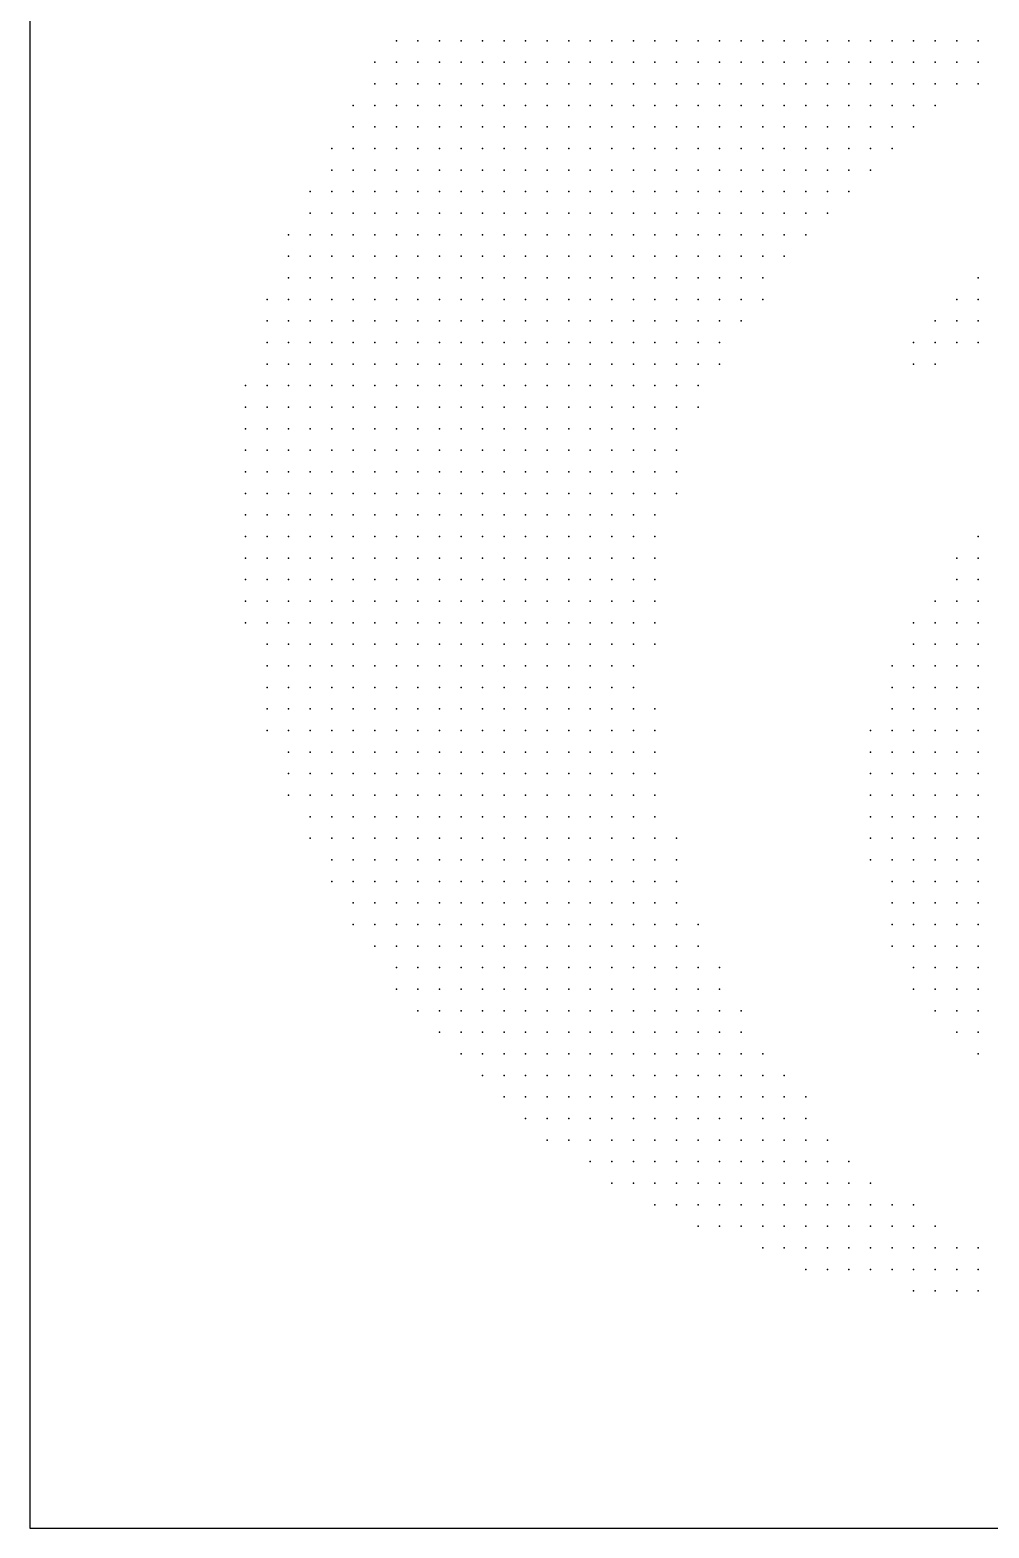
# Model space of a CAD drawing. Header units: millimetres. Extents: x 2848 to 6961, y 1568 to 7914.
# Drawn here: x 2998.3 to 3042.8, y 1580.3 to 1649.8 of the extents above; entities that cross this region are included whole.
import ezdxf

# ---------------------------------------------------------------- set-up
doc = ezdxf.new("R2010")
doc.units = ezdxf.units.MM
doc.header["$PDSIZE"] = -2

msp = doc.modelspace()

# ---------------------------------------------------------------- linework, layer by layer
msp.add_lwpolyline([(2998.282, 1580.289), (3138.282, 1580.289), (3138.282, 1720.289), (2998.282, 1720.289)], close=True)
at = {"color": 30, "true_color": 0xf0820b}
for p in [(3015.282, 1649.289), (3016.282, 1649.289), (3017.282, 1649.289), (3018.282, 1649.289), (3019.282, 1649.289), (3020.282, 1649.289), (3021.282, 1649.289), (3022.282, 1649.289), (3023.282, 1649.289), (3024.282, 1649.289), (3025.282, 1649.289), (3026.282, 1649.289), (3027.282, 1649.289), (3028.282, 1649.289), (3029.282, 1649.289), (3030.282, 1649.289), (3031.282, 1649.289), (3032.282, 1649.289), (3033.282, 1649.289), (3034.282, 1649.289), (3035.282, 1649.289), (3036.282, 1649.289), (3037.282, 1649.289), (3038.282, 1649.289), (3039.282, 1649.289), (3040.282, 1649.289), (3041.282, 1649.289), (3042.282, 1649.289), (3014.282, 1648.289), (3015.282, 1648.289), (3016.282, 1648.289), (3017.282, 1648.289), (3018.282, 1648.289), (3019.282, 1648.289), (3020.282, 1648.289), (3021.282, 1648.289), (3022.282, 1648.289), (3023.282, 1648.289), (3024.282, 1648.289), (3025.282, 1648.289), (3026.282, 1648.289), (3027.282, 1648.289), (3028.282, 1648.289), (3029.282, 1648.289), (3030.282, 1648.289), (3031.282, 1648.289), (3032.282, 1648.289), (3033.282, 1648.289), (3034.282, 1648.289), (3035.282, 1648.289), (3036.282, 1648.289), (3037.282, 1648.289), (3038.282, 1648.289), (3039.282, 1648.289), (3040.282, 1648.289), (3041.282, 1648.289), (3042.282, 1648.289), (3014.282, 1647.289), (3015.282, 1647.289), (3016.282, 1647.289), (3017.282, 1647.289), (3018.282, 1647.289), (3019.282, 1647.289), (3020.282, 1647.289), (3021.282, 1647.289), (3022.282, 1647.289), (3023.282, 1647.289), (3024.282, 1647.289), (3025.282, 1647.289), (3026.282, 1647.289), (3027.282, 1647.289), (3028.282, 1647.289), (3029.282, 1647.289), (3030.282, 1647.289), (3031.282, 1647.289), (3032.282, 1647.289), (3033.282, 1647.289), (3034.282, 1647.289), (3035.282, 1647.289), (3036.282, 1647.289), (3037.282, 1647.289), (3038.282, 1647.289), (3039.282, 1647.289), (3040.282, 1647.289), (3041.282, 1647.289), (3042.282, 1647.289), (3013.282, 1646.289), (3014.282, 1646.289), (3015.282, 1646.289), (3016.282, 1646.289), (3017.282, 1646.289), (3018.282, 1646.289), (3019.282, 1646.289), (3020.282, 1646.289), (3021.282, 1646.289), (3022.282, 1646.289), (3023.282, 1646.289), (3024.282, 1646.289), (3025.282, 1646.289), (3026.282, 1646.289), (3027.282, 1646.289), (3028.282, 1646.289), (3029.282, 1646.289), (3030.282, 1646.289), (3031.282, 1646.289), (3032.282, 1646.289), (3033.282, 1646.289), (3034.282, 1646.289), (3035.282, 1646.289), (3036.282, 1646.289), (3037.282, 1646.289), (3038.282, 1646.289), (3039.282, 1646.289), (3040.282, 1646.289), (3013.282, 1645.289), (3014.282, 1645.289), (3015.282, 1645.289), (3016.282, 1645.289), (3017.282, 1645.289), (3018.282, 1645.289), (3019.282, 1645.289), (3020.282, 1645.289), (3021.282, 1645.289), (3022.282, 1645.289), (3023.282, 1645.289), (3024.282, 1645.289), (3025.282, 1645.289), (3026.282, 1645.289), (3027.282, 1645.289), (3028.282, 1645.289), (3029.282, 1645.289), (3030.282, 1645.289), (3031.282, 1645.289), (3032.282, 1645.289), (3033.282, 1645.289), (3034.282, 1645.289), (3035.282, 1645.289), (3036.282, 1645.289), (3037.282, 1645.289), (3038.282, 1645.289), (3039.282, 1645.289), (3012.282, 1644.289), (3013.282, 1644.289), (3014.282, 1644.289), (3015.282, 1644.289), (3016.282, 1644.289), (3017.282, 1644.289), (3018.282, 1644.289), (3019.282, 1644.289), (3020.282, 1644.289), (3021.282, 1644.289), (3022.282, 1644.289), (3023.282, 1644.289), (3024.282, 1644.289), (3025.282, 1644.289), (3026.282, 1644.289), (3027.282, 1644.289), (3028.282, 1644.289), (3029.282, 1644.289), (3030.282, 1644.289), (3031.282, 1644.289), (3032.282, 1644.289), (3033.282, 1644.289), (3034.282, 1644.289), (3035.282, 1644.289), (3036.282, 1644.289), (3037.282, 1644.289), (3038.282, 1644.289), (3012.282, 1643.289), (3013.282, 1643.289), (3014.282, 1643.289), (3015.282, 1643.289), (3016.282, 1643.289), (3017.282, 1643.289), (3018.282, 1643.289), (3019.282, 1643.289), (3020.282, 1643.289), (3021.282, 1643.289), (3022.282, 1643.289), (3023.282, 1643.289), (3024.282, 1643.289), (3025.282, 1643.289), (3026.282, 1643.289), (3027.282, 1643.289), (3028.282, 1643.289), (3029.282, 1643.289), (3030.282, 1643.289), (3031.282, 1643.289), (3032.282, 1643.289), (3033.282, 1643.289), (3034.282, 1643.289), (3035.282, 1643.289), (3036.282, 1643.289), (3037.282, 1643.289), (3011.282, 1642.289), (3012.282, 1642.289), (3013.282, 1642.289), (3014.282, 1642.289), (3015.282, 1642.289), (3016.282, 1642.289), (3017.282, 1642.289), (3018.282, 1642.289), (3019.282, 1642.289), (3020.282, 1642.289), (3021.282, 1642.289), (3022.282, 1642.289), (3023.282, 1642.289), (3024.282, 1642.289), (3025.282, 1642.289), (3026.282, 1642.289), (3027.282, 1642.289), (3028.282, 1642.289), (3029.282, 1642.289), (3030.282, 1642.289), (3031.282, 1642.289), (3032.282, 1642.289), (3033.282, 1642.289), (3034.282, 1642.289), (3035.282, 1642.289), (3036.282, 1642.289), (3011.282, 1641.289), (3012.282, 1641.289), (3013.282, 1641.289), (3014.282, 1641.289), (3015.282, 1641.289), (3016.282, 1641.289), (3017.282, 1641.289), (3018.282, 1641.289), (3019.282, 1641.289), (3020.282, 1641.289), (3021.282, 1641.289), (3022.282, 1641.289), (3023.282, 1641.289), (3024.282, 1641.289), (3025.282, 1641.289), (3026.282, 1641.289), (3027.282, 1641.289), (3028.282, 1641.289), (3029.282, 1641.289), (3030.282, 1641.289), (3031.282, 1641.289), (3032.282, 1641.289), (3033.282, 1641.289), (3034.282, 1641.289), (3035.282, 1641.289), (3010.282, 1640.289), (3011.282, 1640.289), (3012.282, 1640.289), (3013.282, 1640.289), (3014.282, 1640.289), (3015.282, 1640.289), (3016.282, 1640.289), (3017.282, 1640.289), (3018.282, 1640.289), (3019.282, 1640.289), (3020.282, 1640.289), (3021.282, 1640.289), (3022.282, 1640.289), (3023.282, 1640.289), (3024.282, 1640.289), (3025.282, 1640.289), (3026.282, 1640.289), (3027.282, 1640.289), (3028.282, 1640.289), (3029.282, 1640.289), (3030.282, 1640.289), (3031.282, 1640.289), (3032.282, 1640.289), (3033.282, 1640.289), (3034.282, 1640.289), (3010.282, 1639.289), (3011.282, 1639.289), (3012.282, 1639.289), (3013.282, 1639.289), (3014.282, 1639.289), (3015.282, 1639.289), (3016.282, 1639.289), (3017.282, 1639.289), (3018.282, 1639.289), (3019.282, 1639.289), (3020.282, 1639.289), (3021.282, 1639.289), (3022.282, 1639.289), (3023.282, 1639.289), (3024.282, 1639.289), (3025.282, 1639.289), (3026.282, 1639.289), (3027.282, 1639.289), (3028.282, 1639.289), (3029.282, 1639.289), (3030.282, 1639.289), (3031.282, 1639.289), (3032.282, 1639.289), (3033.282, 1639.289), (3010.282, 1638.289), (3011.282, 1638.289), (3012.282, 1638.289), (3013.282, 1638.289), (3014.282, 1638.289), (3015.282, 1638.289), (3016.282, 1638.289), (3017.282, 1638.289), (3018.282, 1638.289), (3019.282, 1638.289), (3020.282, 1638.289), (3021.282, 1638.289), (3022.282, 1638.289), (3023.282, 1638.289), (3024.282, 1638.289), (3025.282, 1638.289), (3026.282, 1638.289), (3027.282, 1638.289), (3028.282, 1638.289), (3029.282, 1638.289), (3030.282, 1638.289), (3031.282, 1638.289), (3032.282, 1638.289), (3042.282, 1638.289), (3009.282, 1637.289), (3010.282, 1637.289), (3011.282, 1637.289), (3012.282, 1637.289), (3013.282, 1637.289), (3014.282, 1637.289), (3015.282, 1637.289), (3016.282, 1637.289), (3017.282, 1637.289), (3018.282, 1637.289), (3019.282, 1637.289), (3020.282, 1637.289), (3021.282, 1637.289), (3022.282, 1637.289), (3023.282, 1637.289), (3024.282, 1637.289), (3025.282, 1637.289), (3026.282, 1637.289), (3027.282, 1637.289), (3028.282, 1637.289), (3029.282, 1637.289), (3030.282, 1637.289), (3031.282, 1637.289), (3032.282, 1637.289), (3041.282, 1637.289), (3042.282, 1637.289), (3009.282, 1636.289), (3010.282, 1636.289), (3011.282, 1636.289), (3012.282, 1636.289), (3013.282, 1636.289), (3014.282, 1636.289), (3015.282, 1636.289), (3016.282, 1636.289), (3017.282, 1636.289), (3018.282, 1636.289), (3019.282, 1636.289), (3020.282, 1636.289), (3021.282, 1636.289), (3022.282, 1636.289), (3023.282, 1636.289), (3024.282, 1636.289), (3025.282, 1636.289), (3026.282, 1636.289), (3027.282, 1636.289), (3028.282, 1636.289), (3029.282, 1636.289), (3030.282, 1636.289), (3031.282, 1636.289), (3040.282, 1636.289), (3041.282, 1636.289), (3042.282, 1636.289), (3009.282, 1635.289), (3010.282, 1635.289), (3011.282, 1635.289), (3012.282, 1635.289), (3013.282, 1635.289), (3014.282, 1635.289), (3015.282, 1635.289), (3016.282, 1635.289), (3017.282, 1635.289), (3018.282, 1635.289), (3019.282, 1635.289), (3020.282, 1635.289), (3021.282, 1635.289), (3022.282, 1635.289), (3023.282, 1635.289), (3024.282, 1635.289), (3025.282, 1635.289), (3026.282, 1635.289), (3027.282, 1635.289), (3028.282, 1635.289), (3029.282, 1635.289), (3030.282, 1635.289), (3039.282, 1635.289), (3040.282, 1635.289), (3041.282, 1635.289), (3042.282, 1635.289), (3009.282, 1634.289), (3010.282, 1634.289), (3011.282, 1634.289), (3012.282, 1634.289), (3013.282, 1634.289), (3014.282, 1634.289), (3015.282, 1634.289), (3016.282, 1634.289), (3017.282, 1634.289), (3018.282, 1634.289), (3019.282, 1634.289), (3020.282, 1634.289), (3021.282, 1634.289), (3022.282, 1634.289), (3023.282, 1634.289), (3024.282, 1634.289), (3025.282, 1634.289), (3026.282, 1634.289), (3027.282, 1634.289), (3028.282, 1634.289), (3029.282, 1634.289), (3030.282, 1634.289), (3039.282, 1634.289), (3040.282, 1634.289), (3008.282, 1633.289), (3009.282, 1633.289), (3010.282, 1633.289), (3011.282, 1633.289), (3012.282, 1633.289), (3013.282, 1633.289), (3014.282, 1633.289), (3015.282, 1633.289), (3016.282, 1633.289), (3017.282, 1633.289), (3018.282, 1633.289), (3019.282, 1633.289), (3020.282, 1633.289), (3021.282, 1633.289), (3022.282, 1633.289), (3023.282, 1633.289), (3024.282, 1633.289), (3025.282, 1633.289), (3026.282, 1633.289), (3027.282, 1633.289), (3028.282, 1633.289), (3029.282, 1633.289), (3008.282, 1632.289), (3009.282, 1632.289), (3010.282, 1632.289), (3011.282, 1632.289), (3012.282, 1632.289), (3013.282, 1632.289), (3014.282, 1632.289), (3015.282, 1632.289), (3016.282, 1632.289), (3017.282, 1632.289), (3018.282, 1632.289), (3019.282, 1632.289), (3020.282, 1632.289), (3021.282, 1632.289), (3022.282, 1632.289), (3023.282, 1632.289), (3024.282, 1632.289), (3025.282, 1632.289), (3026.282, 1632.289), (3027.282, 1632.289), (3028.282, 1632.289), (3029.282, 1632.289), (3008.282, 1631.289), (3009.282, 1631.289), (3010.282, 1631.289), (3011.282, 1631.289), (3012.282, 1631.289), (3013.282, 1631.289), (3014.282, 1631.289), (3015.282, 1631.289), (3016.282, 1631.289), (3017.282, 1631.289), (3018.282, 1631.289), (3019.282, 1631.289), (3020.282, 1631.289), (3021.282, 1631.289), (3022.282, 1631.289), (3023.282, 1631.289), (3024.282, 1631.289), (3025.282, 1631.289), (3026.282, 1631.289), (3027.282, 1631.289), (3028.282, 1631.289), (3008.282, 1630.289), (3009.282, 1630.289), (3010.282, 1630.289), (3011.282, 1630.289), (3012.282, 1630.289), (3013.282, 1630.289), (3014.282, 1630.289), (3015.282, 1630.289), (3016.282, 1630.289), (3017.282, 1630.289), (3018.282, 1630.289), (3019.282, 1630.289), (3020.282, 1630.289), (3021.282, 1630.289), (3022.282, 1630.289), (3023.282, 1630.289), (3024.282, 1630.289), (3025.282, 1630.289), (3026.282, 1630.289), (3027.282, 1630.289), (3028.282, 1630.289), (3008.282, 1629.289), (3009.282, 1629.289), (3010.282, 1629.289), (3011.282, 1629.289), (3012.282, 1629.289), (3013.282, 1629.289), (3014.282, 1629.289), (3015.282, 1629.289), (3016.282, 1629.289), (3017.282, 1629.289), (3018.282, 1629.289), (3019.282, 1629.289), (3020.282, 1629.289), (3021.282, 1629.289), (3022.282, 1629.289), (3023.282, 1629.289), (3024.282, 1629.289), (3025.282, 1629.289), (3026.282, 1629.289), (3027.282, 1629.289), (3028.282, 1629.289), (3008.282, 1628.289), (3009.282, 1628.289), (3010.282, 1628.289), (3011.282, 1628.289), (3012.282, 1628.289), (3013.282, 1628.289), (3014.282, 1628.289), (3015.282, 1628.289), (3016.282, 1628.289), (3017.282, 1628.289), (3018.282, 1628.289), (3019.282, 1628.289), (3020.282, 1628.289), (3021.282, 1628.289), (3022.282, 1628.289), (3023.282, 1628.289), (3024.282, 1628.289), (3025.282, 1628.289), (3026.282, 1628.289), (3027.282, 1628.289), (3028.282, 1628.289), (3008.282, 1627.289), (3009.282, 1627.289), (3010.282, 1627.289), (3011.282, 1627.289), (3012.282, 1627.289), (3013.282, 1627.289), (3014.282, 1627.289), (3015.282, 1627.289), (3016.282, 1627.289), (3017.282, 1627.289), (3018.282, 1627.289), (3019.282, 1627.289), (3020.282, 1627.289), (3021.282, 1627.289), (3022.282, 1627.289), (3023.282, 1627.289), (3024.282, 1627.289), (3025.282, 1627.289), (3026.282, 1627.289), (3027.282, 1627.289), (3008.282, 1626.289), (3009.282, 1626.289), (3010.282, 1626.289), (3011.282, 1626.289), (3012.282, 1626.289), (3013.282, 1626.289), (3014.282, 1626.289), (3015.282, 1626.289), (3016.282, 1626.289), (3017.282, 1626.289), (3018.282, 1626.289), (3019.282, 1626.289), (3020.282, 1626.289), (3021.282, 1626.289), (3022.282, 1626.289), (3023.282, 1626.289), (3024.282, 1626.289), (3025.282, 1626.289), (3026.282, 1626.289), (3027.282, 1626.289), (3042.282, 1626.289), (3008.282, 1625.289), (3009.282, 1625.289), (3010.282, 1625.289), (3011.282, 1625.289), (3012.282, 1625.289), (3013.282, 1625.289), (3014.282, 1625.289), (3015.282, 1625.289), (3016.282, 1625.289), (3017.282, 1625.289), (3018.282, 1625.289), (3019.282, 1625.289), (3020.282, 1625.289), (3021.282, 1625.289), (3022.282, 1625.289), (3023.282, 1625.289), (3024.282, 1625.289), (3025.282, 1625.289), (3026.282, 1625.289), (3027.282, 1625.289), (3041.282, 1625.289), (3042.282, 1625.289), (3008.282, 1624.289), (3009.282, 1624.289), (3010.282, 1624.289), (3011.282, 1624.289), (3012.282, 1624.289), (3013.282, 1624.289), (3014.282, 1624.289), (3015.282, 1624.289), (3016.282, 1624.289), (3017.282, 1624.289), (3018.282, 1624.289), (3019.282, 1624.289), (3020.282, 1624.289), (3021.282, 1624.289), (3022.282, 1624.289), (3023.282, 1624.289), (3024.282, 1624.289), (3025.282, 1624.289), (3026.282, 1624.289), (3027.282, 1624.289), (3041.282, 1624.289), (3042.282, 1624.289), (3008.282, 1623.289), (3009.282, 1623.289), (3010.282, 1623.289), (3011.282, 1623.289), (3012.282, 1623.289), (3013.282, 1623.289), (3014.282, 1623.289), (3015.282, 1623.289), (3016.282, 1623.289), (3017.282, 1623.289), (3018.282, 1623.289), (3019.282, 1623.289), (3020.282, 1623.289), (3021.282, 1623.289), (3022.282, 1623.289), (3023.282, 1623.289), (3024.282, 1623.289), (3025.282, 1623.289), (3026.282, 1623.289), (3027.282, 1623.289), (3040.282, 1623.289), (3041.282, 1623.289), (3042.282, 1623.289), (3008.282, 1622.289), (3009.282, 1622.289), (3010.282, 1622.289), (3011.282, 1622.289), (3012.282, 1622.289), (3013.282, 1622.289), (3014.282, 1622.289), (3015.282, 1622.289), (3016.282, 1622.289), (3017.282, 1622.289), (3018.282, 1622.289), (3019.282, 1622.289), (3020.282, 1622.289), (3021.282, 1622.289), (3022.282, 1622.289), (3023.282, 1622.289), (3024.282, 1622.289), (3025.282, 1622.289), (3026.282, 1622.289), (3027.282, 1622.289), (3039.282, 1622.289), (3040.282, 1622.289), (3041.282, 1622.289), (3042.282, 1622.289), (3009.282, 1621.289), (3010.282, 1621.289), (3011.282, 1621.289), (3012.282, 1621.289), (3013.282, 1621.289), (3014.282, 1621.289), (3015.282, 1621.289), (3016.282, 1621.289), (3017.282, 1621.289), (3018.282, 1621.289), (3019.282, 1621.289), (3020.282, 1621.289), (3021.282, 1621.289), (3022.282, 1621.289), (3023.282, 1621.289), (3024.282, 1621.289), (3025.282, 1621.289), (3026.282, 1621.289), (3027.282, 1621.289), (3039.282, 1621.289), (3040.282, 1621.289), (3041.282, 1621.289), (3042.282, 1621.289), (3009.282, 1620.289), (3010.282, 1620.289), (3011.282, 1620.289), (3012.282, 1620.289), (3013.282, 1620.289), (3014.282, 1620.289), (3015.282, 1620.289), (3016.282, 1620.289), (3017.282, 1620.289), (3018.282, 1620.289), (3019.282, 1620.289), (3020.282, 1620.289), (3021.282, 1620.289), (3022.282, 1620.289), (3023.282, 1620.289), (3024.282, 1620.289), (3025.282, 1620.289), (3026.282, 1620.289), (3038.282, 1620.289), (3039.282, 1620.289), (3040.282, 1620.289), (3041.282, 1620.289), (3042.282, 1620.289), (3009.282, 1619.289), (3010.282, 1619.289), (3011.282, 1619.289), (3012.282, 1619.289), (3013.282, 1619.289), (3014.282, 1619.289), (3015.282, 1619.289), (3016.282, 1619.289), (3017.282, 1619.289), (3018.282, 1619.289), (3019.282, 1619.289), (3020.282, 1619.289), (3021.282, 1619.289), (3022.282, 1619.289), (3023.282, 1619.289), (3024.282, 1619.289), (3025.282, 1619.289), (3026.282, 1619.289), (3038.282, 1619.289), (3039.282, 1619.289), (3040.282, 1619.289), (3041.282, 1619.289), (3042.282, 1619.289), (3009.282, 1618.289), (3010.282, 1618.289), (3011.282, 1618.289), (3012.282, 1618.289), (3013.282, 1618.289), (3014.282, 1618.289), (3015.282, 1618.289), (3016.282, 1618.289), (3017.282, 1618.289), (3018.282, 1618.289), (3019.282, 1618.289), (3020.282, 1618.289), (3021.282, 1618.289), (3022.282, 1618.289), (3023.282, 1618.289), (3024.282, 1618.289), (3025.282, 1618.289), (3026.282, 1618.289), (3027.282, 1618.289), (3038.282, 1618.289), (3039.282, 1618.289), (3040.282, 1618.289), (3041.282, 1618.289), (3042.282, 1618.289), (3009.282, 1617.289), (3010.282, 1617.289), (3011.282, 1617.289), (3012.282, 1617.289), (3013.282, 1617.289), (3014.282, 1617.289), (3015.282, 1617.289), (3016.282, 1617.289), (3017.282, 1617.289), (3018.282, 1617.289), (3019.282, 1617.289), (3020.282, 1617.289), (3021.282, 1617.289), (3022.282, 1617.289), (3023.282, 1617.289), (3024.282, 1617.289), (3025.282, 1617.289), (3026.282, 1617.289), (3027.282, 1617.289), (3037.282, 1617.289), (3038.282, 1617.289), (3039.282, 1617.289), (3040.282, 1617.289), (3041.282, 1617.289), (3042.282, 1617.289), (3010.282, 1616.289), (3011.282, 1616.289), (3012.282, 1616.289), (3013.282, 1616.289), (3014.282, 1616.289), (3015.282, 1616.289), (3016.282, 1616.289), (3017.282, 1616.289), (3018.282, 1616.289), (3019.282, 1616.289), (3020.282, 1616.289), (3021.282, 1616.289), (3022.282, 1616.289), (3023.282, 1616.289), (3024.282, 1616.289), (3025.282, 1616.289), (3026.282, 1616.289), (3027.282, 1616.289), (3037.282, 1616.289), (3038.282, 1616.289), (3039.282, 1616.289), (3040.282, 1616.289), (3041.282, 1616.289), (3042.282, 1616.289), (3010.282, 1615.289), (3011.282, 1615.289), (3012.282, 1615.289), (3013.282, 1615.289), (3014.282, 1615.289), (3015.282, 1615.289), (3016.282, 1615.289), (3017.282, 1615.289), (3018.282, 1615.289), (3019.282, 1615.289), (3020.282, 1615.289), (3021.282, 1615.289), (3022.282, 1615.289), (3023.282, 1615.289), (3024.282, 1615.289), (3025.282, 1615.289), (3026.282, 1615.289), (3027.282, 1615.289), (3037.282, 1615.289), (3038.282, 1615.289), (3039.282, 1615.289), (3040.282, 1615.289), (3041.282, 1615.289), (3042.282, 1615.289), (3010.282, 1614.289), (3011.282, 1614.289), (3012.282, 1614.289), (3013.282, 1614.289), (3014.282, 1614.289), (3015.282, 1614.289), (3016.282, 1614.289), (3017.282, 1614.289), (3018.282, 1614.289), (3019.282, 1614.289), (3020.282, 1614.289), (3021.282, 1614.289), (3022.282, 1614.289), (3023.282, 1614.289), (3024.282, 1614.289), (3025.282, 1614.289), (3026.282, 1614.289), (3027.282, 1614.289), (3037.282, 1614.289), (3038.282, 1614.289), (3039.282, 1614.289), (3040.282, 1614.289), (3041.282, 1614.289), (3042.282, 1614.289), (3011.282, 1613.289), (3012.282, 1613.289), (3013.282, 1613.289), (3014.282, 1613.289), (3015.282, 1613.289), (3016.282, 1613.289), (3017.282, 1613.289), (3018.282, 1613.289), (3019.282, 1613.289), (3020.282, 1613.289), (3021.282, 1613.289), (3022.282, 1613.289), (3023.282, 1613.289), (3024.282, 1613.289), (3025.282, 1613.289), (3026.282, 1613.289), (3027.282, 1613.289), (3037.282, 1613.289), (3038.282, 1613.289), (3039.282, 1613.289), (3040.282, 1613.289), (3041.282, 1613.289), (3042.282, 1613.289), (3011.282, 1612.289), (3012.282, 1612.289), (3013.282, 1612.289), (3014.282, 1612.289), (3015.282, 1612.289), (3016.282, 1612.289), (3017.282, 1612.289), (3018.282, 1612.289), (3019.282, 1612.289), (3020.282, 1612.289), (3021.282, 1612.289), (3022.282, 1612.289), (3023.282, 1612.289), (3024.282, 1612.289), (3025.282, 1612.289), (3026.282, 1612.289), (3027.282, 1612.289), (3028.282, 1612.289), (3037.282, 1612.289), (3038.282, 1612.289), (3039.282, 1612.289), (3040.282, 1612.289), (3041.282, 1612.289), (3042.282, 1612.289), (3012.282, 1611.289), (3013.282, 1611.289), (3014.282, 1611.289), (3015.282, 1611.289), (3016.282, 1611.289), (3017.282, 1611.289), (3018.282, 1611.289), (3019.282, 1611.289), (3020.282, 1611.289), (3021.282, 1611.289), (3022.282, 1611.289), (3023.282, 1611.289), (3024.282, 1611.289), (3025.282, 1611.289), (3026.282, 1611.289), (3027.282, 1611.289), (3028.282, 1611.289), (3037.282, 1611.289), (3038.282, 1611.289), (3039.282, 1611.289), (3040.282, 1611.289), (3041.282, 1611.289), (3042.282, 1611.289), (3012.282, 1610.289), (3013.282, 1610.289), (3014.282, 1610.289), (3015.282, 1610.289), (3016.282, 1610.289), (3017.282, 1610.289), (3018.282, 1610.289), (3019.282, 1610.289), (3020.282, 1610.289), (3021.282, 1610.289), (3022.282, 1610.289), (3023.282, 1610.289), (3024.282, 1610.289), (3025.282, 1610.289), (3026.282, 1610.289), (3027.282, 1610.289), (3028.282, 1610.289), (3038.282, 1610.289), (3039.282, 1610.289), (3040.282, 1610.289), (3041.282, 1610.289), (3042.282, 1610.289), (3013.282, 1609.289), (3014.282, 1609.289), (3015.282, 1609.289), (3016.282, 1609.289), (3017.282, 1609.289), (3018.282, 1609.289), (3019.282, 1609.289), (3020.282, 1609.289), (3021.282, 1609.289), (3022.282, 1609.289), (3023.282, 1609.289), (3024.282, 1609.289), (3025.282, 1609.289), (3026.282, 1609.289), (3027.282, 1609.289), (3028.282, 1609.289), (3038.282, 1609.289), (3039.282, 1609.289), (3040.282, 1609.289), (3041.282, 1609.289), (3042.282, 1609.289), (3013.282, 1608.289), (3014.282, 1608.289), (3015.282, 1608.289), (3016.282, 1608.289), (3017.282, 1608.289), (3018.282, 1608.289), (3019.282, 1608.289), (3020.282, 1608.289), (3021.282, 1608.289), (3022.282, 1608.289), (3023.282, 1608.289), (3024.282, 1608.289), (3025.282, 1608.289), (3026.282, 1608.289), (3027.282, 1608.289), (3028.282, 1608.289), (3029.282, 1608.289), (3038.282, 1608.289), (3039.282, 1608.289), (3040.282, 1608.289), (3041.282, 1608.289), (3042.282, 1608.289), (3014.282, 1607.289), (3015.282, 1607.289), (3016.282, 1607.289), (3017.282, 1607.289), (3018.282, 1607.289), (3019.282, 1607.289), (3020.282, 1607.289), (3021.282, 1607.289), (3022.282, 1607.289), (3023.282, 1607.289), (3024.282, 1607.289), (3025.282, 1607.289), (3026.282, 1607.289), (3027.282, 1607.289), (3028.282, 1607.289), (3029.282, 1607.289), (3038.282, 1607.289), (3039.282, 1607.289), (3040.282, 1607.289), (3041.282, 1607.289), (3042.282, 1607.289), (3015.282, 1606.289), (3016.282, 1606.289), (3017.282, 1606.289), (3018.282, 1606.289), (3019.282, 1606.289), (3020.282, 1606.289), (3021.282, 1606.289), (3022.282, 1606.289), (3023.282, 1606.289), (3024.282, 1606.289), (3025.282, 1606.289), (3026.282, 1606.289), (3027.282, 1606.289), (3028.282, 1606.289), (3029.282, 1606.289), (3030.282, 1606.289), (3039.282, 1606.289), (3040.282, 1606.289), (3041.282, 1606.289), (3042.282, 1606.289), (3015.282, 1605.289), (3016.282, 1605.289), (3017.282, 1605.289), (3018.282, 1605.289), (3019.282, 1605.289), (3020.282, 1605.289), (3021.282, 1605.289), (3022.282, 1605.289), (3023.282, 1605.289), (3024.282, 1605.289), (3025.282, 1605.289), (3026.282, 1605.289), (3027.282, 1605.289), (3028.282, 1605.289), (3029.282, 1605.289), (3030.282, 1605.289), (3039.282, 1605.289), (3040.282, 1605.289), (3041.282, 1605.289), (3042.282, 1605.289), (3016.282, 1604.289), (3017.282, 1604.289), (3018.282, 1604.289), (3019.282, 1604.289), (3020.282, 1604.289), (3021.282, 1604.289), (3022.282, 1604.289), (3023.282, 1604.289), (3024.282, 1604.289), (3025.282, 1604.289), (3026.282, 1604.289), (3027.282, 1604.289), (3028.282, 1604.289), (3029.282, 1604.289), (3030.282, 1604.289), (3031.282, 1604.289), (3040.282, 1604.289), (3041.282, 1604.289), (3042.282, 1604.289), (3017.282, 1603.289), (3018.282, 1603.289), (3019.282, 1603.289), (3020.282, 1603.289), (3021.282, 1603.289), (3022.282, 1603.289), (3023.282, 1603.289), (3024.282, 1603.289), (3025.282, 1603.289), (3026.282, 1603.289), (3027.282, 1603.289), (3028.282, 1603.289), (3029.282, 1603.289), (3030.282, 1603.289), (3031.282, 1603.289), (3041.282, 1603.289), (3042.282, 1603.289), (3018.282, 1602.289), (3019.282, 1602.289), (3020.282, 1602.289), (3021.282, 1602.289), (3022.282, 1602.289), (3023.282, 1602.289), (3024.282, 1602.289), (3025.282, 1602.289), (3026.282, 1602.289), (3027.282, 1602.289), (3028.282, 1602.289), (3029.282, 1602.289), (3030.282, 1602.289), (3031.282, 1602.289), (3032.282, 1602.289), (3042.282, 1602.289), (3019.282, 1601.289), (3020.282, 1601.289), (3021.282, 1601.289), (3022.282, 1601.289), (3023.282, 1601.289), (3024.282, 1601.289), (3025.282, 1601.289), (3026.282, 1601.289), (3027.282, 1601.289), (3028.282, 1601.289), (3029.282, 1601.289), (3030.282, 1601.289), (3031.282, 1601.289), (3032.282, 1601.289), (3033.282, 1601.289), (3020.282, 1600.289), (3021.282, 1600.289), (3022.282, 1600.289), (3023.282, 1600.289), (3024.282, 1600.289), (3025.282, 1600.289), (3026.282, 1600.289), (3027.282, 1600.289), (3028.282, 1600.289), (3029.282, 1600.289), (3030.282, 1600.289), (3031.282, 1600.289), (3032.282, 1600.289), (3033.282, 1600.289), (3034.282, 1600.289), (3021.282, 1599.289), (3022.282, 1599.289), (3023.282, 1599.289), (3024.282, 1599.289), (3025.282, 1599.289), (3026.282, 1599.289), (3027.282, 1599.289), (3028.282, 1599.289), (3029.282, 1599.289), (3030.282, 1599.289), (3031.282, 1599.289), (3032.282, 1599.289), (3033.282, 1599.289), (3034.282, 1599.289), (3022.282, 1598.289), (3023.282, 1598.289), (3024.282, 1598.289), (3025.282, 1598.289), (3026.282, 1598.289), (3027.282, 1598.289), (3028.282, 1598.289), (3029.282, 1598.289), (3030.282, 1598.289), (3031.282, 1598.289), (3032.282, 1598.289), (3033.282, 1598.289), (3034.282, 1598.289), (3035.282, 1598.289), (3024.282, 1597.289), (3025.282, 1597.289), (3026.282, 1597.289), (3027.282, 1597.289), (3028.282, 1597.289), (3029.282, 1597.289), (3030.282, 1597.289), (3031.282, 1597.289), (3032.282, 1597.289), (3033.282, 1597.289), (3034.282, 1597.289), (3035.282, 1597.289), (3036.282, 1597.289), (3025.282, 1596.289), (3026.282, 1596.289), (3027.282, 1596.289), (3028.282, 1596.289), (3029.282, 1596.289), (3030.282, 1596.289), (3031.282, 1596.289), (3032.282, 1596.289), (3033.282, 1596.289), (3034.282, 1596.289), (3035.282, 1596.289), (3036.282, 1596.289), (3037.282, 1596.289), (3027.282, 1595.289), (3028.282, 1595.289), (3029.282, 1595.289), (3030.282, 1595.289), (3031.282, 1595.289), (3032.282, 1595.289), (3033.282, 1595.289), (3034.282, 1595.289), (3035.282, 1595.289), (3036.282, 1595.289), (3037.282, 1595.289), (3038.282, 1595.289), (3039.282, 1595.289), (3029.282, 1594.289), (3030.282, 1594.289), (3031.282, 1594.289), (3032.282, 1594.289), (3033.282, 1594.289), (3034.282, 1594.289), (3035.282, 1594.289), (3036.282, 1594.289), (3037.282, 1594.289), (3038.282, 1594.289), (3039.282, 1594.289), (3040.282, 1594.289), (3032.282, 1593.289), (3033.282, 1593.289), (3034.282, 1593.289), (3035.282, 1593.289), (3036.282, 1593.289), (3037.282, 1593.289), (3038.282, 1593.289), (3039.282, 1593.289), (3040.282, 1593.289), (3041.282, 1593.289), (3042.282, 1593.289), (3034.282, 1592.289), (3035.282, 1592.289), (3036.282, 1592.289), (3037.282, 1592.289), (3038.282, 1592.289), (3039.282, 1592.289), (3040.282, 1592.289), (3041.282, 1592.289), (3042.282, 1592.289), (3039.282, 1591.289), (3040.282, 1591.289), (3041.282, 1591.289), (3042.282, 1591.289)]:
    msp.add_point(p, dxfattribs=at)

doc.saveas('drawing.dxf')
